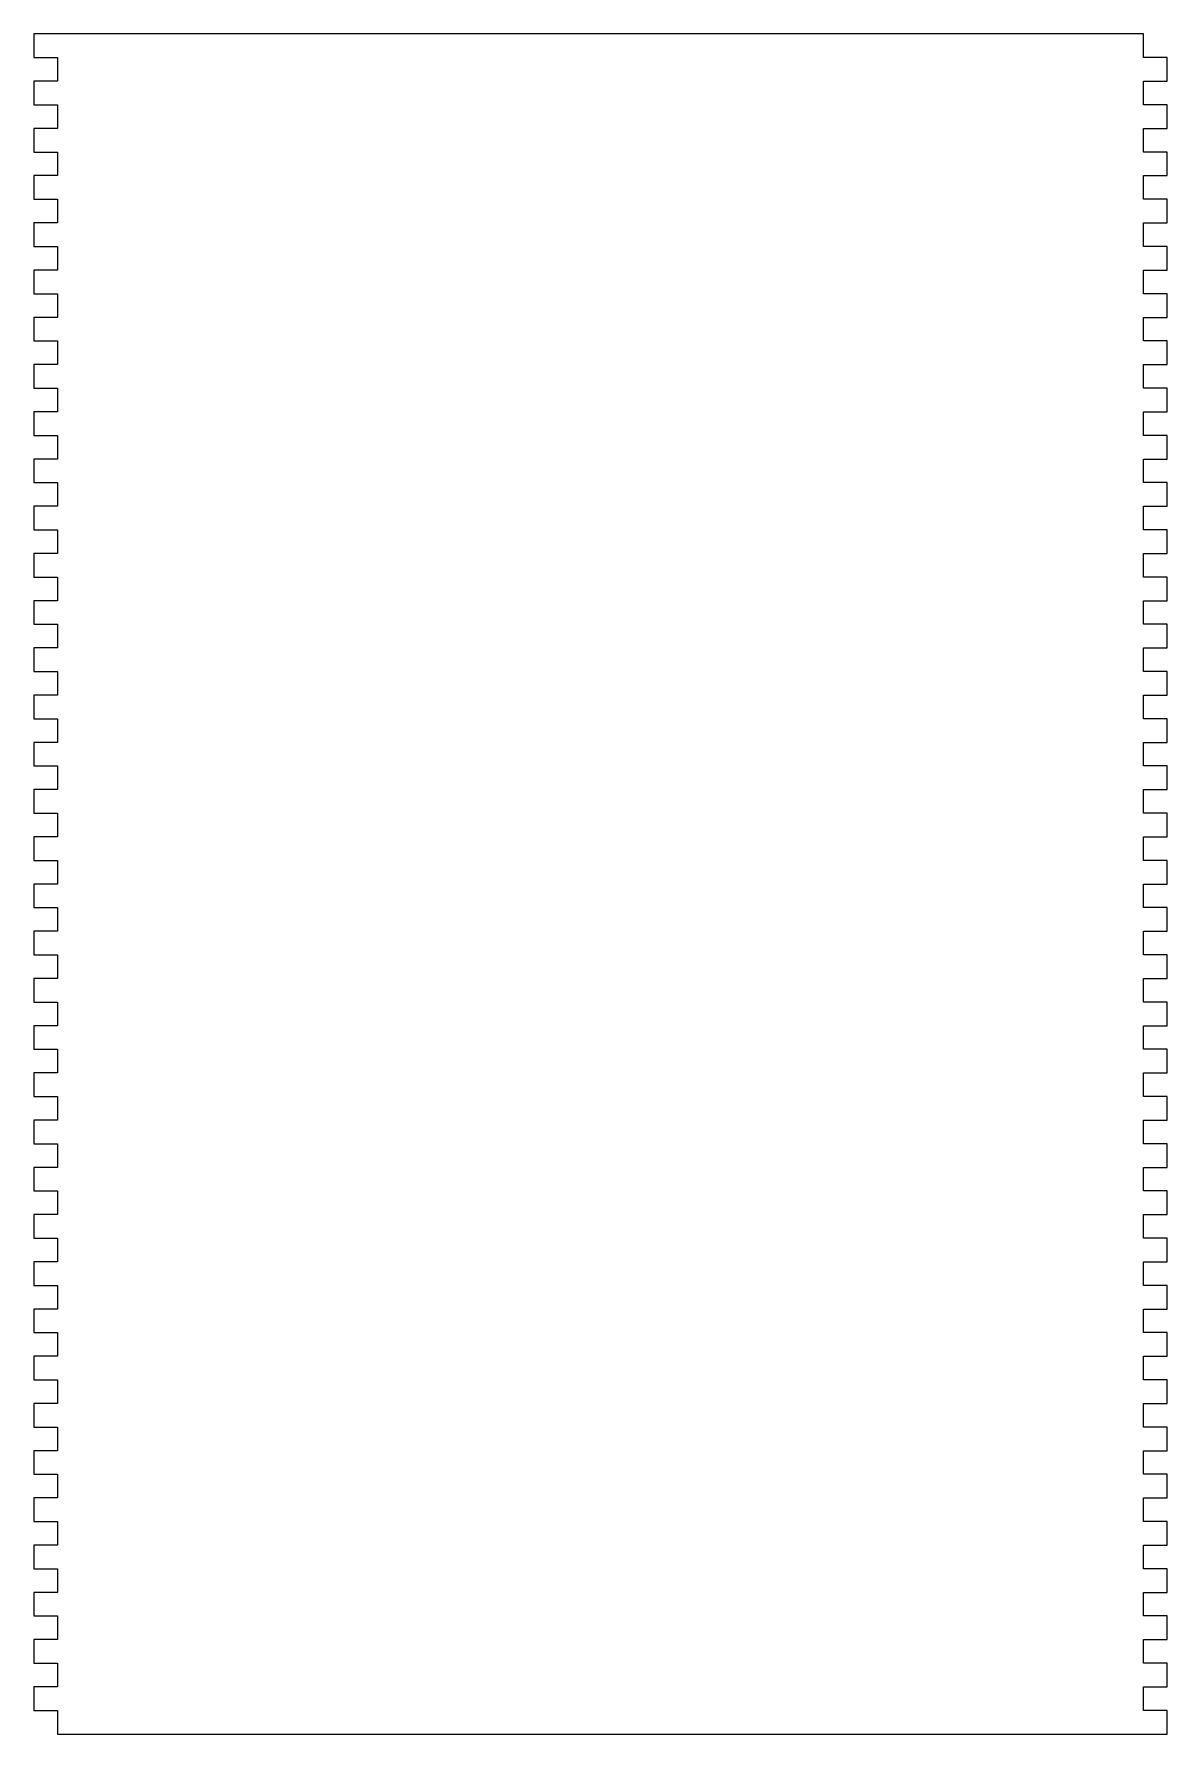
# Model space of a CAD drawing. Header units: inches. Extents: x 3 to 15, y -18 to 0.
import ezdxf

# ---------------------------------------------------------------- set-up
doc = ezdxf.new("R2010")
doc.units = ezdxf.units.IN
doc.layers.get('0').update_dxf_attribs({"linetype": 'CONTINUOUS'})

msp = doc.modelspace()

# ---------------------------------------------------------------- linework, layer by layer
for p, q in [((14.75, 0), (3, 0)), ((3, 0), (3, -0.25)), ((14.75, -0.25), (14.75, 0)), ((3, -0.25), (3.25, -0.25)), ((3.25, -0.25), (3.25, -0.5)), ((15, -0.25), (14.75, -0.25)), ((15, -0.5), (15, -0.25)), ((3.25, -0.5), (3, -0.5)), ((3, -0.5), (3, -0.75)), ((14.75, -0.75), (14.75, -0.5)), ((14.75, -0.5), (15, -0.5)), ((3, -0.75), (3.25, -0.75)), ((3.25, -0.75), (3.25, -1)), ((15, -0.75), (14.75, -0.75)), ((15, -1), (15, -0.75)), ((3.25, -1), (3, -1)), ((3, -1), (3, -1.25)), ((14.75, -1.25), (14.75, -1)), ((14.75, -1), (15, -1)), ((3, -1.25), (3.25, -1.25)), ((3.25, -1.25), (3.25, -1.5)), ((15, -1.25), (14.75, -1.25)), ((15, -1.5), (15, -1.25)), ((3.25, -1.5), (3, -1.5)), ((3, -1.5), (3, -1.75)), ((14.75, -1.75), (14.75, -1.5)), ((14.75, -1.5), (15, -1.5)), ((3, -1.75), (3.25, -1.75)), ((3.25, -1.75), (3.25, -2)), ((15, -1.75), (14.75, -1.75)), ((15, -2), (15, -1.75)), ((3.25, -2), (3, -2)), ((3, -2), (3, -2.25)), ((14.75, -2.25), (14.75, -2)), ((14.75, -2), (15, -2)), ((3, -2.25), (3.25, -2.25)), ((3.25, -2.25), (3.25, -2.5)), ((15, -2.25), (14.75, -2.25)), ((15, -2.5), (15, -2.25)), ((3.25, -2.5), (3, -2.5)), ((3, -2.5), (3, -2.75)), ((14.75, -2.75), (14.75, -2.5)), ((14.75, -2.5), (15, -2.5)), ((3, -2.75), (3.25, -2.75)), ((3.25, -2.75), (3.25, -3)), ((15, -2.75), (14.75, -2.75)), ((15, -3), (15, -2.75)), ((3.25, -3), (3, -3)), ((3, -3), (3, -3.25)), ((14.75, -3.25), (14.75, -3)), ((14.75, -3), (15, -3)), ((3, -3.25), (3.25, -3.25)), ((3.25, -3.25), (3.25, -3.5)), ((15, -3.25), (14.75, -3.25)), ((15, -3.5), (15, -3.25)), ((3.25, -3.5), (3, -3.5)), ((3, -3.5), (3, -3.75)), ((14.75, -3.75), (14.75, -3.5)), ((14.75, -3.5), (15, -3.5)), ((3, -3.75), (3.25, -3.75)), ((3.25, -3.75), (3.25, -4)), ((15, -3.75), (14.75, -3.75)), ((15, -4), (15, -3.75)), ((3.25, -4), (3, -4)), ((3, -4), (3, -4.25)), ((14.75, -4.25), (14.75, -4)), ((14.75, -4), (15, -4)), ((3, -4.25), (3.25, -4.25)), ((3.25, -4.25), (3.25, -4.5)), ((15, -4.25), (14.75, -4.25)), ((15, -4.5), (15, -4.25)), ((3.25, -4.5), (3, -4.5)), ((3, -4.5), (3, -4.75)), ((14.75, -4.75), (14.75, -4.5)), ((14.75, -4.5), (15, -4.5)), ((3, -4.75), (3.25, -4.75)), ((3.25, -4.75), (3.25, -5)), ((15, -4.75), (14.75, -4.75)), ((15, -5), (15, -4.75)), ((3.25, -5), (3, -5)), ((3, -5), (3, -5.25)), ((14.75, -5.25), (14.75, -5)), ((14.75, -5), (15, -5)), ((3, -5.25), (3.25, -5.25)), ((3.25, -5.25), (3.25, -5.5)), ((15, -5.25), (14.75, -5.25)), ((15, -5.5), (15, -5.25)), ((3, -5.5), (3, -5.75)), ((3.25, -5.5), (3, -5.5)), ((14.75, -5.75), (14.75, -5.5)), ((14.75, -5.5), (15, -5.5)), ((3, -5.75), (3.25, -5.75)), ((3.25, -5.75), (3.25, -6)), ((15, -5.75), (14.75, -5.75)), ((15, -6), (15, -5.75)), ((3.25, -6), (3, -6)), ((3, -6), (3, -6.25)), ((14.75, -6.25), (14.75, -6)), ((14.75, -6), (15, -6)), ((3, -6.25), (3.25, -6.25)), ((3.25, -6.25), (3.25, -6.5)), ((15, -6.25), (14.75, -6.25)), ((15, -6.5), (15, -6.25)), ((3.25, -6.5), (3, -6.5)), ((3, -6.5), (3, -6.75)), ((14.75, -6.75), (14.75, -6.5)), ((14.75, -6.5), (15, -6.5)), ((3, -6.75), (3.25, -6.75)), ((3.25, -6.75), (3.25, -7)), ((15, -6.75), (14.75, -6.75)), ((15, -7), (15, -6.75)), ((3.25, -7), (3, -7)), ((3, -7), (3, -7.25)), ((14.75, -7.25), (14.75, -7)), ((14.75, -7), (15, -7)), ((3, -7.25), (3.25, -7.25)), ((3.25, -7.25), (3.25, -7.5)), ((15, -7.25), (14.75, -7.25)), ((15, -7.5), (15, -7.25)), ((3.25, -7.5), (3, -7.5)), ((3, -7.5), (3, -7.75)), ((14.75, -7.75), (14.75, -7.5)), ((14.75, -7.5), (15, -7.5)), ((3, -7.75), (3.25, -7.75)), ((3.25, -7.75), (3.25, -8)), ((15, -7.75), (14.75, -7.75)), ((15, -8), (15, -7.75)), ((3.25, -8), (3, -8)), ((3, -8), (3, -8.25)), ((14.75, -8.25), (14.75, -8)), ((14.75, -8), (15, -8)), ((3, -8.25), (3.25, -8.25)), ((3.25, -8.25), (3.25, -8.5)), ((15, -8.25), (14.75, -8.25)), ((15, -8.5), (15, -8.25)), ((3.25, -8.5), (3, -8.5)), ((3, -8.5), (3, -8.75)), ((14.75, -8.75), (14.75, -8.5)), ((14.75, -8.5), (15, -8.5)), ((3, -8.75), (3.25, -8.75)), ((3.25, -8.75), (3.25, -9)), ((15, -8.75), (14.75, -8.75)), ((15, -9), (15, -8.75)), ((3.25, -9), (3, -9)), ((3, -9), (3, -9.25)), ((14.75, -9.25), (14.75, -9)), ((14.75, -9), (15, -9)), ((3, -9.25), (3.25, -9.25)), ((3.25, -9.25), (3.25, -9.5)), ((15, -9.25), (14.75, -9.25)), ((15, -9.5), (15, -9.25)), ((3.25, -9.5), (3, -9.5)), ((3, -9.5), (3, -9.75)), ((14.75, -9.75), (14.75, -9.5)), ((14.75, -9.5), (15, -9.5)), ((3, -9.75), (3.25, -9.75)), ((3.25, -9.75), (3.25, -10)), ((15, -9.75), (14.75, -9.75)), ((15, -10), (15, -9.75)), ((3.25, -10), (3, -10)), ((3, -10), (3, -10.25)), ((14.75, -10.25), (14.75, -10)), ((14.75, -10), (15, -10)), ((3, -10.25), (3.25, -10.25)), ((3.25, -10.25), (3.25, -10.5)), ((15, -10.25), (14.75, -10.25)), ((15, -10.5), (15, -10.25)), ((3.25, -10.5), (3, -10.5)), ((3, -10.5), (3, -10.75)), ((14.75, -10.75), (14.75, -10.5)), ((14.75, -10.5), (15, -10.5)), ((3, -10.75), (3.25, -10.75)), ((3.25, -10.75), (3.25, -11)), ((15, -10.75), (14.75, -10.75)), ((15, -11), (15, -10.75)), ((3.25, -11), (3, -11)), ((3, -11), (3, -11.25)), ((14.75, -11.25), (14.75, -11)), ((14.75, -11), (15, -11)), ((3, -11.25), (3.25, -11.25)), ((3.25, -11.25), (3.25, -11.5)), ((15, -11.25), (14.75, -11.25)), ((15, -11.5), (15, -11.25)), ((3.25, -11.5), (3, -11.5)), ((3, -11.5), (3, -11.75)), ((14.75, -11.75), (14.75, -11.5)), ((14.75, -11.5), (15, -11.5)), ((3, -11.75), (3.25, -11.75)), ((3.25, -11.75), (3.25, -12)), ((15, -11.75), (14.75, -11.75)), ((15, -12), (15, -11.75)), ((3.25, -12), (3, -12)), ((3, -12), (3, -12.25)), ((14.75, -12.25), (14.75, -12)), ((14.75, -12), (15, -12)), ((3, -12.25), (3.25, -12.25)), ((3.25, -12.25), (3.25, -12.5)), ((15, -12.25), (14.75, -12.25)), ((15, -12.5), (15, -12.25)), ((3.25, -12.5), (3, -12.5)), ((3, -12.5), (3, -12.75)), ((14.75, -12.75), (14.75, -12.5)), ((14.75, -12.5), (15, -12.5)), ((3, -12.75), (3.25, -12.75)), ((3.25, -12.75), (3.25, -13)), ((15, -12.75), (14.75, -12.75)), ((15, -13), (15, -12.75)), ((3.25, -13), (3, -13)), ((3, -13), (3, -13.25)), ((14.75, -13.25), (14.75, -13)), ((14.75, -13), (15, -13)), ((3, -13.25), (3.25, -13.25)), ((3.25, -13.25), (3.25, -13.5)), ((15, -13.25), (14.75, -13.25)), ((15, -13.5), (15, -13.25)), ((14.75, -13.75), (14.75, -13.5)), ((3.25, -13.5), (3, -13.5)), ((3, -13.5), (3, -13.75)), ((14.75, -13.5), (15, -13.5)), ((3, -13.75), (3.25, -13.75)), ((3.25, -13.75), (3.25, -14)), ((15, -13.75), (14.75, -13.75)), ((15, -14), (15, -13.75)), ((3.25, -14), (3, -14)), ((3, -14), (3, -14.25)), ((14.75, -14.25), (14.75, -14)), ((14.75, -14), (15, -14)), ((3, -14.25), (3.25, -14.25)), ((3.25, -14.25), (3.25, -14.5)), ((15, -14.25), (14.75, -14.25)), ((15, -14.5), (15, -14.25)), ((3.25, -14.5), (3, -14.5)), ((3, -14.5), (3, -14.75)), ((14.75, -14.75), (14.75, -14.5)), ((14.75, -14.5), (15, -14.5)), ((3, -14.75), (3.25, -14.75)), ((3.25, -14.75), (3.25, -15)), ((15, -14.75), (14.75, -14.75)), ((15, -15), (15, -14.75)), ((3.25, -15), (3, -15)), ((3, -15), (3, -15.25)), ((14.75, -15.25), (14.75, -15)), ((14.75, -15), (15, -15)), ((3, -15.25), (3.25, -15.25)), ((3.25, -15.25), (3.25, -15.5)), ((15, -15.25), (14.75, -15.25)), ((15, -15.5), (15, -15.25)), ((3.25, -15.5), (3, -15.5)), ((3, -15.5), (3, -15.75)), ((14.75, -15.75), (14.75, -15.5)), ((14.75, -15.5), (15, -15.5)), ((3, -15.75), (3.25, -15.75)), ((3.25, -15.75), (3.25, -16)), ((15, -15.75), (14.75, -15.75)), ((15, -16), (15, -15.75)), ((3.25, -16), (3, -16)), ((3, -16), (3, -16.25)), ((14.75, -16.25), (14.75, -16)), ((14.75, -16), (15, -16)), ((3, -16.25), (3.25, -16.25)), ((3.25, -16.25), (3.25, -16.5)), ((15, -16.25), (14.75, -16.25)), ((15, -16.5), (15, -16.25)), ((3.25, -16.5), (3, -16.5)), ((3, -16.5), (3, -16.75)), ((14.75, -16.75), (14.75, -16.5)), ((14.75, -16.5), (15, -16.5)), ((3, -16.75), (3.25, -16.75)), ((3.25, -16.75), (3.25, -17)), ((15, -16.75), (14.75, -16.75)), ((15, -17), (15, -16.75)), ((3.25, -17), (3, -17)), ((3, -17), (3, -17.25)), ((14.75, -17.25), (14.75, -17)), ((14.75, -17), (15, -17)), ((3, -17.25), (3.25, -17.25)), ((3.25, -17.25), (3.25, -17.5)), ((15, -17.25), (14.75, -17.25)), ((15, -17.5), (15, -17.25)), ((3.25, -17.5), (3, -17.5)), ((3, -17.5), (3, -17.75)), ((14.75, -17.75), (14.75, -17.5)), ((14.75, -17.5), (15, -17.5)), ((3, -17.75), (3.25, -17.75)), ((3.25, -17.75), (3.25, -18)), ((15, -17.75), (14.75, -17.75)), ((15, -18), (15, -17.75)), ((3.25, -18), (14.75, -18)), ((14.75, -18), (15, -18))]:
    msp.add_line(p, q)

doc.saveas('drawing.dxf')
